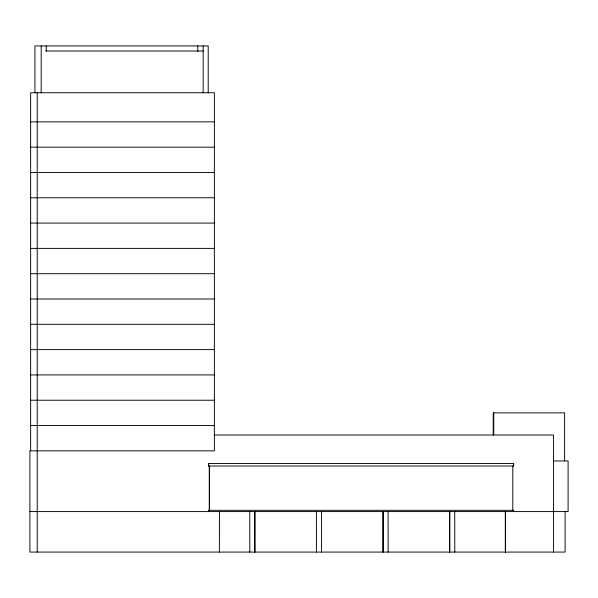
<?xml version="1.0" encoding="UTF-8"?>
<svg xmlns="http://www.w3.org/2000/svg" width="598" height="598" viewBox="0 0 598 598"><rect width="100%" height="100%" fill="white"/><g stroke="black" fill="none" stroke-linecap="round" stroke-linejoin="round"><path stroke-width="0.9" d="M45.598 50.994L203.148 50.994M30.64 121.857L214.376 121.857M30.64 147.16L214.376 147.16M30.64 172.471L214.376 172.471M30.64 197.774L214.376 197.774M30.64 223.084L214.376 223.084M30.64 248.387L214.376 248.387M30.64 273.697L214.376 273.697M30.64 299L214.376 299M30.64 324.303L214.376 324.303M30.64 349.613L214.376 349.613M30.64 374.916L214.376 374.916M30.64 400.226L214.376 400.226M30.64 425.529L214.376 425.529M214.114 434.993L553.471 434.993L553.471 552.066M553.561 460.961L568.1 460.961L568.1 511.574L29.9 511.574M565.117 511.574L565.117 552.066L29.9 552.066L29.9 450.84L214.376 450.84L214.376 92.75L30.64 92.75L30.64 450.84M564.602 460.961L564.602 412.882L493.23 412.882L493.23 434.993M513.645 511.574L513.645 510.311L208.47 510.311L208.47 511.574M513.562 463.495L513.562 466.021M513.562 510.311L513.562 511.574M512.792 466.021L512.792 510.311M505.392 511.574L505.392 552.066M505.355 511.574L505.355 552.066M493.746 412.882L493.746 434.993M454.742 511.574L454.779 552.066M388.102 511.574L388.139 552.066M383.079 511.574L383.079 552.066M383.041 511.574L383.041 552.066M321.462 511.574L321.5 552.066M316.402 511.574L316.439 552.066M254.86 511.574L254.86 552.066M254.823 511.574L254.823 552.066M249.762 511.574L249.8 552.066M219.436 511.574L219.399 552.066M209.39 466.021L209.39 510.311M209.315 466.021L209.315 510.311M208.553 463.495L208.553 466.021M208.553 510.311L208.553 511.574M208.209 92.869L208.209 45.934L34.923 45.934L34.923 92.623M203.148 45.934L203.148 92.832M197.818 45.934L197.803 51.458M46.248 45.934L46.248 50.994M41.187 45.934L41.187 92.869M37.233 92.75L37.233 552.066M513.645 463.495L208.47 463.495L208.47 466.021L513.645 466.021L513.645 463.495M449.718 552.066L449.718 511.574L449.681 552.066"/></g></svg>
